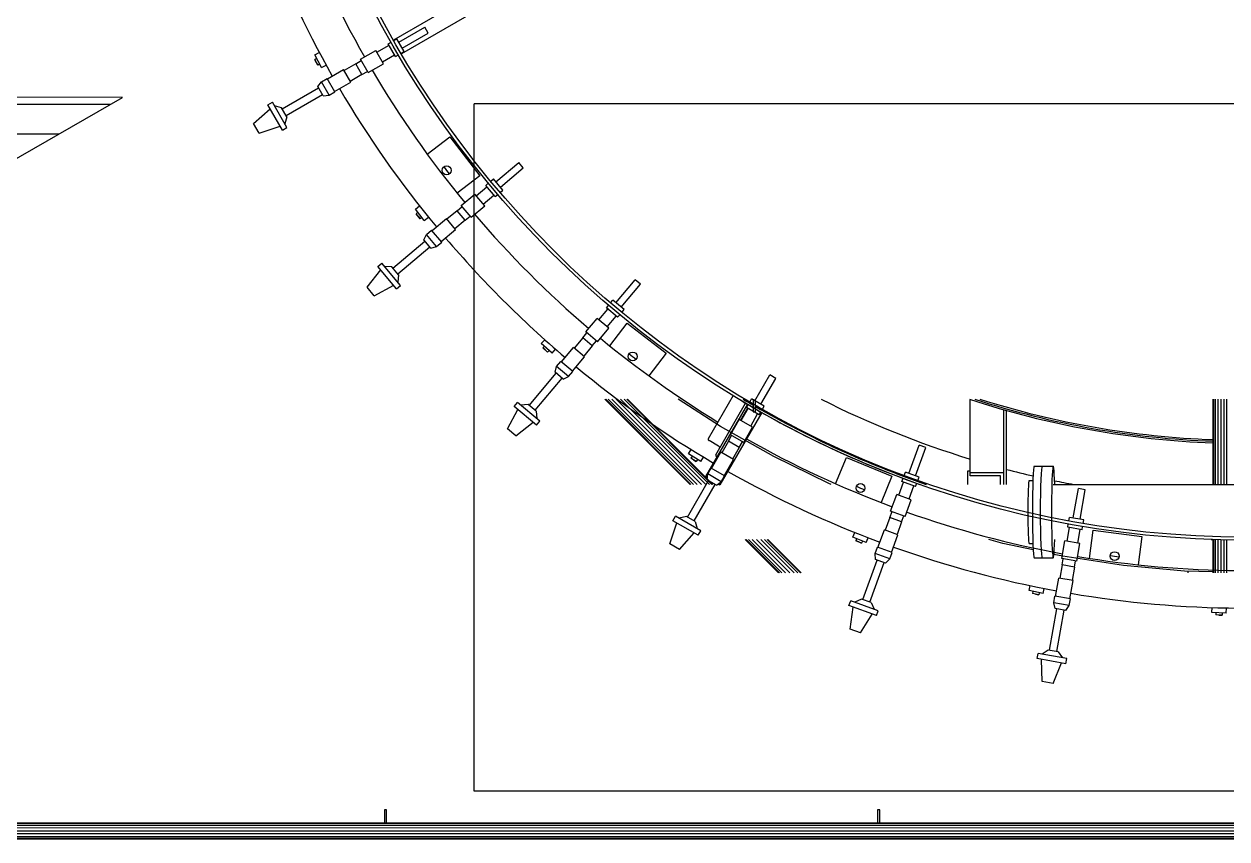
# Model space of a CAD drawing. Header units: metres. Extents: x 0 to 63075, y 0 to 44550.
# Drawn here: x 56310 to 56861, y 41060 to 41433 of the extents above; entities that cross this region are included whole.
import ezdxf

# ---------------------------------------------------------------- set-up
doc = ezdxf.new("R2010")
doc.units = ezdxf.units.M
doc.header["$LTSCALE"] = 75
for name, color, linetype in [('GSB', 7, 'Continuous'), ('ML6', 1, 'Continuous'), ('SL1', 8, 'Continuous')]:
    doc.layers.add(name, color=color, linetype=linetype)

# ---------------------------------------------------------------- blocks, each defined once
blk = doc.blocks.new('A$C6bae614f')
at = {"layer": 'SL1'}
h = blk.add_hatch(dxfattribs=at)
h.set_pattern_fill('_USER', color=256, scale=90, angle=-0.0019, style=0, pattern_type=0)
h.set_pattern_definition([(359.99813, (326091.565, -18363.04), (0.00294, 90), [])])
h.paths.add_polyline_path([(389440.7, 50504.5), (385946.6, 50504.6), (386722.1, 50117.9), (387130.9, 49616), (387745.9, 49490.1), (388358.2, 49632.7), (388857.7, 50169.7)])
for p, q in [((391991, 51674.6), (390267.2, 50679.4)), ((392015.1, 51632.7), (390291.4, 50637.6)), ((390283.4, 50673.1), (390362.5, 50718.9)), ((390294, 50654.8), (390373.2, 50700.4)), ((390373.2, 50700.4), (390362.5, 50718.9)), ((390216.9, 50641.9), (390253.9, 50663.3)), ((390251.2, 50668), (390259.9, 50673)), ((390273.4, 50629.5), (390251.2, 50668)), ((390268.2, 50677.8), (390277.6, 50683.2)), ((390299.9, 50644.7), (390277.6, 50683.2)), ((390033.1, 50623.1), (390026.9, 50619.9)), ((390036, 50602.8), (390026.9, 50619.9)), ((390031.4, 50611.3), (390026.9, 50619.9)), ((390027.3, 50634), (390040.9, 50641.3)), ((390047.9, 50595.2), (390027.3, 50634)), ((390152, 50607), (390168.8, 50616.7)), ((390166.6, 50620.6), (390213.6, 50647.7)), ((390190.1, 50579.9), (390166.6, 50620.6)), ((390237.1, 50607), (390213.6, 50647.7)), ((390233.7, 50612.8), (390270.7, 50634.2)), ((390273.4, 50629.5), (390282.2, 50634.5)), ((390290.4, 50639.2), (390299.9, 50644.7)), ((390031.4, 50611.3), (390036, 50602.8)), ((390042.1, 50606.1), (390036, 50602.8)), ((390047.9, 50595.2), (390061.9, 50602.6)), ((390065.8, 50560.6), (390115, 50589.1)), ((390137, 50551), (390115, 50589.1)), ((390152, 50607), (390116.4, 50586.7)), ((390171.1, 50574), (390152, 50607)), ((390171.1, 50574), (390187.8, 50583.7)), ((390190.1, 50579.9), (390237.1, 50607)), ((390036.6, 50537.2), (390047.2, 50552.1)), ((390047.2, 50552.1), (390064.8, 50562.3)), ((390071.1, 50510.8), (390047.2, 50552.1)), ((390088.7, 50520.9), (390064.8, 50562.3)), ((390087.8, 50522.5), (390137, 50551)), ((390171.1, 50574), (390135.6, 50553.4)), ((389928, 50469.1), (390039, 50533.1)), ((389939.5, 50449), (390050.5, 50513.1)), ((390052.9, 50509), (390036.6, 50537.2)), ((390052.9, 50509), (390071.1, 50510.8)), ((390071.1, 50510.8), (390088.7, 50520.9)), ((389840.7, 50424.7), (389890.9, 50469.7)), ((389884, 50481.7), (389897.7, 50489.6)), ((389928.5, 50404.7), (389884, 50481.7)), ((389942.2, 50412.6), (389897.7, 50489.6)), ((389926, 50472.5), (389904.2, 50478.3)), ((389941.5, 50445.6), (389926, 50472.5)), ((390513.2, 48387.5), (390513.3, 50484.8)), ((394924.6, 50484.6), (390513.3, 50484.8)), ((389941.5, 50445.6), (389935.7, 50423.8)), ((389857.5, 50395.6), (389840.7, 50424.7)), ((389857.5, 50395.6), (389921.6, 50416.6)), ((389928.5, 50404.7), (389942.2, 50412.6)), ((390370.4, 50331), (390439.4, 50383.9)), ((390439.4, 50383.9), (390530.7, 50264.9)), ((390579.8, 50246.6), (390649.7, 50305.4)), ((390593.4, 50230.4), (390663.4, 50289.1)), ((390663.4, 50289.1), (390649.7, 50305.4)), ((390530.7, 50264.9), (390461.7, 50212)), ((390563.9, 50248.6), (390572.3, 50255.6)), ((390600.9, 50221.5), (390572.3, 50255.6)), ((390473.8, 50174.6), (390515.4, 50209.5)), ((390545.6, 50173.5), (390515.4, 50209.5)), ((390519.8, 50204.3), (390552.5, 50231.8)), ((390548.9, 50236), (390556.7, 50242.4)), ((390577.5, 50201.9), (390548.9, 50236)), ((390592.6, 50214.5), (390600.9, 50221.5)), ((390334.3, 50163.6), (390346.5, 50173.1)), ((390504, 50138.6), (390473.8, 50174.6)), ((390504, 50138.6), (390545.6, 50173.5)), ((390541.3, 50178.6), (390574, 50206.1)), ((390577.5, 50201.9), (390585.3, 50208.4)), ((390361.4, 50129), (390334.3, 50163.6)), ((390341.9, 50153.9), (390336.5, 50149.6)), ((390348.4, 50134.4), (390336.5, 50149.6)), ((390342.4, 50142), (390336.5, 50149.6)), ((390342.4, 50142), (390348.4, 50134.4)), ((390353.8, 50138.7), (390348.4, 50134.4)), ((390361.4, 50129), (390373.9, 50138.7)), ((390461.9, 50158.7), (390430.4, 50132.5)), ((390461.9, 50158.7), (390476.7, 50171.2)), ((390486.4, 50129.5), (390461.9, 50158.7)), ((390486.4, 50129.5), (390501.2, 50142)), ((390368.2, 50086.4), (390383.8, 50099.5)), ((390414.4, 50062.9), (390383.8, 50099.5)), ((390385, 50098), (390428.6, 50134.6)), ((390413.2, 50064.3), (390456.8, 50100.9)), ((390456.8, 50100.9), (390428.6, 50134.6)), ((390486.4, 50129.5), (390455, 50103.1)), ((390265.2, 49983.9), (390363.4, 50066.3)), ((390360.3, 50069.9), (390368.2, 50086.4)), ((390381.3, 50044.9), (390360.3, 50069.9)), ((390398.9, 50049.8), (390368.2, 50086.4)), ((390398.9, 50049.8), (390414.4, 50062.9)), ((390280.1, 49966.2), (390378.2, 50048.6)), ((390381.3, 50044.9), (390398.9, 50049.8)), ((390219.7, 49988.7), (390231.8, 49998.9)), ((390276.9, 49920.6), (390219.7, 49988.7)), ((390289, 49930.8), (390231.8, 49998.9)), ((390262.6, 49987), (390240.2, 49988.9)), ((390187, 49925.1), (390228.6, 49978.1)), ((390282.6, 49963.2), (390262.6, 49987)), ((390282.6, 49963.2), (390280.6, 49940.7)), ((390208.6, 49899.4), (390187, 49925.1)), ((390208.6, 49899.4), (390268, 49931.2)), ((390276.9, 49920.6), (390289, 49930.8)), ((390945.7, 49878.1), (391004.4, 49948.1)), ((390962, 49864.5), (391020.7, 49934.4)), ((391020.7, 49934.4), (391004.4, 49948.1)), ((390929.8, 49877.2), (390936.8, 49885.6)), ((390970.9, 49857), (390936.8, 49885.6)), ((390893.9, 49826), (390921.4, 49858.7)), ((390917.2, 49862.2), (390923.7, 49869.9)), ((390951.3, 49833.6), (390917.2, 49862.2)), ((390963.9, 49848.6), (390970.9, 49857)), ((390853.9, 49788.7), (390888.8, 49830.3)), ((390924.8, 49800.1), (390888.8, 49830.3)), ((390919.6, 49804.4), (390947.1, 49837.1)), ((390927.3, 49746.4), (390980.2, 49815.3)), ((390951.3, 49833.6), (390957.8, 49841.3)), ((390980.2, 49815.3), (391099.2, 49724)), ((390844.8, 49771), (390818.4, 49739.7)), ((390844.8, 49771), (390857.3, 49785.8)), ((390874, 49746.5), (390844.8, 49771)), ((390889.9, 49758.5), (390853.9, 49788.7)), ((390889.9, 49758.5), (390924.8, 49800.1)), ((390718.4, 49753.7), (390728.8, 49765.2)), ((390751.1, 49724.3), (390718.4, 49753.7)), ((390727.6, 49745.4), (390722.9, 49740.3)), ((390737.3, 49727.4), (390722.9, 49740.3)), ((390730.1, 49733.8), (390722.9, 49740.3)), ((390730.1, 49733.8), (390737.3, 49727.4)), ((390741.9, 49732.5), (390737.3, 49727.4)), ((390751.1, 49724.3), (390761.7, 49736.1)), ((390779.6, 49697.9), (390816.2, 49741.5)), ((390849.9, 49713.2), (390816.2, 49741.5)), ((390874, 49746.5), (390847.8, 49715)), ((390874, 49746.5), (390886.5, 49761.3)), ((390765.1, 49683.6), (390778.2, 49699.1)), ((390814.8, 49668.4), (390778.2, 49699.1)), ((390813.4, 49669.6), (390849.9, 49713.2)), ((391099.2, 49724), (391046.3, 49655)), ((390681.5, 49564.7), (390763.9, 49662.9)), ((390760.2, 49665.9), (390765.1, 49683.6)), ((390785.2, 49645), (390760.2, 49665.9)), ((390801.7, 49652.9), (390765.1, 49683.6)), ((390801.7, 49652.9), (390814.8, 49668.4)), ((390699.2, 49549.9), (390781.6, 49648)), ((390785.2, 49645), (390801.7, 49652.9)), ((391370.1, 49578.7), (391415.7, 49657.8)), ((391388.4, 49568.1), (391434.2, 49647.1)), ((391434.2, 49647.1), (391415.7, 49657.8)), ((391303.5, 49594.5), (391227.6, 49463.1)), ((390614.7, 49493.3), (390646.5, 49552.7)), ((390635.9, 49561.5), (390646.1, 49573.7)), ((390704, 49504.4), (390635.9, 49561.5)), ((390714.2, 49516.5), (390646.1, 49573.7)), ((390678.5, 49567.3), (390656, 49565.3)), ((390702.3, 49547.3), (390678.5, 49567.3)), ((391172.5, 49323.9), (390912.6, 49583.8)), ((391175.1, 49323.9), (390915.2, 49583.8)), ((391182.6, 49323.9), (390922.7, 49583.8)), ((391193.8, 49323.9), (390933.9, 49583.8)), ((391207, 49323.9), (390947.1, 49583.8)), ((391220.2, 49323.9), (390960.3, 49583.8)), ((391231.4, 49323.9), (390971.5, 49583.8)), ((391238.9, 49323.9), (390979, 49583.8)), ((390981.6, 49583.8), (391241.5, 49323.9)), ((391264.8, 49500.6), (391136.2, 49583.8)), ((391347.1, 49568.4), (391219.5, 49347.5)), ((391250.4, 49413.6), (391341.6, 49571.6)), ((391347.5, 49556.5), (391326.2, 49519.5)), ((391328.1, 49518.4), (391349.5, 49555.3)), ((391344.8, 49558.1), (391349.8, 49566.8)), ((391383.3, 49535.8), (391344.8, 49558.1)), ((391354.5, 49575), (391360, 49584.5)), ((391398.5, 49562.2), (391360, 49584.5)), ((391365.2, 49583.8), (391365.2, 49544.7)), ((391371.5, 49544.7), (391371.5, 49583.8)), ((391393.1, 49552.8), (391398.5, 49562.2)), ((392026.9, 49349.5), (392026.9, 49583.1)), ((392128.5, 49552), (392128.5, 49323.8)), ((392138, 49323.8), (392138, 49549.3)), ((392768.1, 49323.8), (392768.1, 49583.7)), ((392770, 49323.8), (392770, 49583.7)), ((392775.3, 49323.8), (392775.3, 49583.7)), ((392783.2, 49323.8), (392783.2, 49583.7)), ((392792.5, 49323.8), (392792.5, 49583.7)), ((392801.8, 49323.8), (392801.9, 49583.7)), ((392809.8, 49323.8), (392809.8, 49583.7)), ((390640.4, 49471.6), (390693.4, 49513.2)), ((390702.3, 49547.3), (390704.2, 49524.9)), ((390704, 49504.4), (390714.2, 49516.5)), ((391391.1, 49543), (391263.5, 49322.1)), ((391295.2, 49474.7), (391322.3, 49521.7)), ((391363, 49498.2), (391322.3, 49521.7)), ((391357.2, 49501.6), (391378.5, 49538.6)), ((391365.2, 49544.7), (391371.5, 49544.7)), ((391383.3, 49535.8), (391388.3, 49544.6)), ((390640.4, 49471.6), (390614.7, 49493.3)), ((391427.8, 49408.7), (391264.8, 49500.6)), ((391335.9, 49451.2), (391363, 49498.2)), ((391259.1, 49440.8), (391230.2, 49457.5)), ((391289.3, 49455.7), (391268.7, 49420.3)), ((391289.3, 49455.7), (391299, 49472.5)), ((391322.3, 49436.7), (391289.3, 49455.7)), ((391335.9, 49451.2), (391295.2, 49474.7)), ((391322.3, 49436.7), (391332, 49453.4)), ((391840, 49357.5), (391871.2, 49443.3)), ((391891.2, 49436), (391871.2, 49443.3)), ((391167.8, 49416.6), (391176, 49429.8)), ((391205.1, 49393.4), (391167.8, 49416.6)), ((391178.3, 49410.1), (391174.6, 49404.3)), ((391191, 49394), (391174.6, 49404.3)), ((391182.8, 49399.1), (391174.6, 49404.3)), ((391205.1, 49393.4), (391213.5, 49406.8)), ((391237.8, 49372.4), (391266.3, 49421.7)), ((391252.9, 49408.1), (391254.1, 49407.4)), ((391304.4, 49399.7), (391266.3, 49421.7)), ((391322.3, 49436.7), (391302, 49401.1)), ((391596.1, 49326.7), (391427.8, 49408.7)), ((391616.5, 49325.8), (391649.8, 49406.1)), ((391649.8, 49406.1), (391788.3, 49348.7)), ((391859.9, 49350.2), (391891.2, 49436)), ((391182.8, 49399.1), (391191, 49394)), ((391194.6, 49399.9), (391191, 49394)), ((391226, 49355.7), (391236.2, 49373.3)), ((391277.6, 49349.4), (391236.2, 49373.3)), ((391275.9, 49350.4), (391304.4, 49399.7)), ((392019.5, 49323.8), (392019.5, 49365)), ((392019.5, 49365), (392026.9, 49365)), ((392222.4, 49379.4), (392280.5, 49379.4)), ((391164.3, 49224.2), (391228.4, 49335.2)), ((391219.5, 49347.5), (391224.9, 49344.4)), ((391224.3, 49337.5), (391226, 49355.7)), ((391252.5, 49321.2), (391224.3, 49337.5)), ((391267.4, 49331.9), (391226, 49355.7)), ((391252.5, 49321.2), (391267.4, 49331.9)), ((391267.4, 49331.9), (391277.6, 49349.4)), ((391788.3, 49348.7), (391755.1, 49268.4)), ((391809.2, 49290.8), (391823.8, 49330.9)), ((391818.6, 49332.8), (391822.1, 49342.3)), ((391860.4, 49317.6), (391818.6, 49332.8)), ((391825.3, 49351.2), (391829.1, 49361.5)), ((391870.9, 49346.2), (391829.1, 49361.5)), ((391867.1, 49336), (391870.9, 49346.2)), ((392128.5, 49359), (392026.9, 49359)), ((392119, 49349.5), (392026.9, 49349.5)), ((392119, 49323.8), (392119, 49349.5)), ((392206.6, 49335.7), (392218.4, 49335.7)), ((391184.3, 49212.6), (391248.4, 49323.6)), ((391258.1, 49325.2), (391263.5, 49322.1)), ((391603, 49323.9), (391596.1, 49326.7)), ((391784.3, 49242.1), (391802.8, 49293.1)), ((391847, 49277), (391802.8, 49293.1)), ((391840.7, 49279.3), (391855.3, 49319.5)), ((391860.4, 49317.6), (391863.9, 49327.1)), ((392280.5, 49323.8), (395202.4, 49323.7)), ((392341.2, 49221.3), (392357, 49311.2)), ((392378, 49307.5), (392357, 49311.2)), ((392362.1, 49217.6), (392378, 49307.5)), ((391828.4, 49226), (391847, 49277)), ((391119.9, 49213.1), (391127.9, 49226.8)), ((391204.8, 49182.4), (391127.9, 49226.8)), ((391160.9, 49226.2), (391139.1, 49220.3)), ((391187.8, 49210.6), (391160.9, 49226.2)), ((391781.8, 49222.4), (391767.7, 49183.9)), ((391781.8, 49222.4), (391788.4, 49240.6)), ((391817.6, 49209.3), (391781.8, 49222.4)), ((391828.4, 49226), (391784.3, 49242.1)), ((391817.6, 49209.3), (391824.3, 49227.5)), ((392327.8, 49212.5), (392329.7, 49223.3)), ((392373.5, 49215.6), (392329.7, 49223.3)), ((391110.9, 49142.2), (391131.9, 49206.2)), ((391196.9, 49168.7), (391119.9, 49213.1)), ((391187.8, 49210.6), (391193.6, 49188.9)), ((391196.9, 49168.7), (391204.8, 49182.4)), ((391745.6, 49131.4), (391765, 49184.8)), ((391806.4, 49169.8), (391765, 49184.8)), ((391817.6, 49209.3), (391803.7, 49170.8)), ((392322.4, 49150.2), (392329.8, 49192.3)), ((392324.4, 49193.2), (392326.2, 49203.2)), ((392368.2, 49185.5), (392324.4, 49193.2)), ((392355.4, 49144.4), (392362.8, 49186.5)), ((392368.2, 49185.5), (392370, 49195.4)), ((392371.6, 49204.8), (392373.5, 49215.6)), ((392391.1, 49098), (392402.4, 49184.1)), ((392402.4, 49184.1), (392551.1, 49164.6)), ((391140, 49125.4), (391185, 49175.6)), ((391442.5, 49053.9), (391340.8, 49155.6)), ((391445.1, 49053.9), (391343.4, 49155.6)), ((391452.6, 49053.9), (391350.9, 49155.6)), ((391463.8, 49053.9), (391362.1, 49155.6)), ((391477, 49053.9), (391375.3, 49155.6)), ((391490.2, 49053.9), (391388.5, 49155.6)), ((391501.4, 49053.9), (391399.7, 49155.6)), ((391508.9, 49053.9), (391407.2, 49155.6)), ((391409.8, 49155.6), (391511.5, 49053.9)), ((391669, 49162.8), (391674.7, 49177.2)), ((391709.7, 49146.4), (391669, 49162.8)), ((391680.4, 49158.2), (391677.8, 49151.8)), ((391695.7, 49144.6), (391677.8, 49151.8)), ((391686.7, 49148.1), (391677.8, 49151.8)), ((391686.7, 49148.1), (391695.7, 49144.6)), ((391698.3, 49151), (391695.7, 49144.6)), ((391709.7, 49146.4), (391715.6, 49161.1)), ((391786.9, 49116.3), (391806.4, 49169.8)), ((392126.4, 49143.7), (392083.9, 49155.6)), ((392306.3, 49097.9), (392315.8, 49151.4)), ((392362, 49143.2), (392315.8, 49151.4)), ((392551.1, 49164.6), (392539.8, 49078.4)), ((392768.1, 49053.8), (392768.1, 49155.5)), ((392770, 49053.8), (392770, 49155.5)), ((392775.2, 49053.8), (392775.3, 49155.5)), ((392783.2, 49053.8), (392783.2, 49155.5)), ((392792.5, 49053.8), (392792.5, 49155.5)), ((392801.8, 49053.8), (392801.8, 49155.5)), ((392809.8, 49053.8), (392809.8, 49155.5)), ((391140, 49125.4), (391110.9, 49142.2)), ((391736.9, 49112.9), (391743.8, 49132)), ((391781.7, 49096.6), (391736.9, 49112.9)), ((391738.3, 49094.7), (391736.9, 49112.9)), ((391788.7, 49115.7), (391743.8, 49132)), ((391781.7, 49096.6), (391788.7, 49115.7)), ((392219.3, 49123.8), (392126.4, 49143.7)), ((392206.6, 49143.7), (392218.4, 49143.7)), ((392309.4, 49104.4), (392282.6, 49110.2)), ((392352.6, 49089.8), (392362, 49143.2)), ((391698.9, 48972.7), (391742.7, 49093.1)), ((391720.6, 48964.8), (391764.5, 49085.2)), ((391768.9, 49083.5), (391738.3, 49094.7)), ((391768.9, 49083.5), (391781.7, 49096.6)), ((392222.4, 49100), (392280.5, 49100)), ((392307.4, 49078.1), (392300.1, 49037.7)), ((392352.6, 49089.8), (392306.3, 49097.9)), ((392307.4, 49078.1), (392310.7, 49097.2)), ((392344.9, 49071.5), (392307.4, 49078.1)), ((392494.5, 49076.2), (392309.4, 49104.4)), ((392344.9, 49071.5), (392337.9, 49031.1)), ((392344.9, 49071.5), (392348.2, 49090.5)), ((392680.9, 49059.3), (392494.5, 49076.2)), ((392287.4, 48982.2), (392297.3, 49038.2)), ((392340.7, 49030.6), (392297.3, 49038.2)), ((392768.1, 49056.7), (392680.9, 49059.3)), ((392691.2, 49059), (392691.2, 49053.8)), ((392206.5, 48999.8), (392209.7, 49015)), ((392249.5, 48990.7), (392206.5, 48999.8)), ((392249.5, 48990.7), (392252.8, 49006.3)), ((392330.8, 48974.5), (392340.7, 49030.6)), ((391657.1, 48954.1), (391662.5, 48968.9)), ((391746.1, 48938.5), (391662.5, 48968.9)), ((391695.2, 48974), (391674.8, 48964.5)), ((391724.4, 48963.4), (391695.2, 48974)), ((391724.4, 48963.4), (391733.9, 48943)), ((392218.6, 48997.3), (392217.1, 48990.5)), ((392236.1, 48986.5), (392217.1, 48990.5)), ((392226.6, 48988.5), (392217.1, 48990.5)), ((392226.6, 48988.5), (392236.1, 48986.5)), ((392237.5, 48993.3), (392236.1, 48986.5)), ((392282.1, 48962.5), (392285.6, 48982.5)), ((392329.1, 48954.2), (392282.1, 48962.5)), ((392286.6, 48944.8), (392282.1, 48962.5)), ((392332.6, 48974.2), (392285.6, 48982.5)), ((392329.1, 48954.2), (392332.6, 48974.2)), ((391740.7, 48923.6), (391657.1, 48954.1)), ((391660.6, 48882.6), (391670.1, 48949.3)), ((391692.1, 48871.1), (391727.7, 48928.4)), ((391740.7, 48923.6), (391746.1, 48938.5)), ((392269.1, 48817.8), (392291.3, 48944)), ((392318.8, 48939.1), (392286.6, 48944.8)), ((392291.8, 48813.8), (392314.1, 48940)), ((392318.8, 48939.1), (392329.1, 48954.2)), ((392764.3, 48932.7), (392764.8, 48948.2)), ((392808.2, 48931.2), (392764.3, 48932.7)), ((392776.6, 48932.3), (392776.3, 48925.4)), ((392795.6, 48924.7), (392776.3, 48925.4)), ((392786, 48925), (392776.3, 48925.4)), ((392786, 48925), (392795.6, 48924.7)), ((392795.8, 48931.6), (392795.6, 48924.7)), ((392808.2, 48931.2), (392808.7, 48947.1)), ((391692.1, 48871.1), (391660.6, 48882.6)), ((392265.1, 48818.5), (392246.7, 48805.5)), ((392295.7, 48813.1), (392265.1, 48818.5)), ((392231.1, 48792.2), (392233.9, 48807.8)), ((392318.7, 48776.8), (392231.1, 48792.2)), ((392321.4, 48792.3), (392233.9, 48807.8)), ((392246.9, 48722.5), (392244.7, 48789.8)), ((392280, 48716.6), (392305.1, 48779.2)), ((392295.7, 48813.1), (392308.6, 48794.6)), ((392318.7, 48776.8), (392321.4, 48792.3)), ((392280, 48716.6), (392246.9, 48722.5)), ((394924.5, 48387.4), (390513.2, 48387.5)), ((390240.1, 48330.7), (390240.1, 48291.6)), ((390246.5, 48330.7), (390240.1, 48330.7)), ((390246.5, 48291.6), (390246.5, 48330.7)), ((391744.6, 48330.7), (391744.6, 48291.6)), ((391751, 48330.7), (391744.6, 48330.7)), ((391751, 48291.6), (391751, 48330.7)), ((377932.9, 48267.6), (411365.7, 48266.5)), ((377934, 48277), (411365.7, 48275.9)), ((377937.3, 48284.9), (411365.7, 48283.8)), ((377942.2, 48290.2), (411365.7, 48289.1)), ((377948.1, 48292), (411365.7, 48290.9)), ((411365.7, 48257.2), (377934, 48258.3)), ((377937.3, 48250.4), (411058.5, 48249.3)), ((377942.2, 48245.1), (411052.9, 48244)), ((377948.1, 48243.2), (411051.7, 48242.1))]:
    blk.add_line(p, q, dxfattribs=at)
blk.add_lwpolyline([(389440.7, 50504.5), (385946.6, 50504.6), (386722.1, 50117.9), (387130.9, 49616), (387745.9, 49490.1), (388358.2, 49632.7), (388857.7, 50169.7)], close=True, dxfattribs=at)
for centre, radius in [((392869.1, 52153.6), 3000), ((392869.1, 52153.6), 2990.5), ((390429.5, 50281.8), 13.5), ((390997.1, 49714.1), 13.5), ((391692.3, 49312.7), 13.5), ((392467.6, 49105), 13.5)]:
    blk.add_circle(centre, radius, dxfattribs=at)
for radius, start, end in [(3092.8, 200.4334, 209.5629), (3207.1, 200.3912, 209.6051), (3092.8, 210.4334, 219.5629), (3207.1, 210.3912, 219.6051), (3075, 217.2466, 217.7497), (3092.8, 220.4334, 229.5629), (3207.1, 220.3912, 229.6051), (3092.8, 230.4334, 238.5864), (3075, 232.2466, 232.7497), (3207.1, 230.3912, 239.5444), (3000, 238.9388, 239.9134), (2993.5, 239.146, 239.8413), (2993.5, 239.9818, 250.9637), (3000, 240.0535, 250.6071), (2878.5, 243.2243, 252.9874), (2705, 251.8134, 267.8604), (2700, 252.1393, 267.8565), (2695.2, 252.456, 267.8527), (3092.8, 240.4687, 249.5629), (2878.5, 255.287, 256.9463), (3207.1, 240.4519, 249.6051), (2878.5, 258.2827, 259.4464), (3075, 247.2466, 247.7497), (3092.8, 250.4334, 259.5629), (3000, 267.9584, 268.0707), (3207.1, 250.3912, 259.6051), (3092.8, 260.4334, 269.5629), (3075, 262.2466, 262.7497), (3207.1, 260.3912, 269.6051)]:
    blk.add_arc((392869.1, 52153.6), radius, start, end, dxfattribs=at)
for centre, major_axis, ratio, start_param, end_param in [((391231.9, 49460.6), (-4.33, 2.5), 0.707107, 0, 1.570796), ((391257, 49437.1), (5.2, -3), 0.707107, 0, 1.570796), ((391254.7, 49411.1), (-4.33, 2.5), 0.707107, 0, 1.570796), ((392222.4, 49239.7), (0, 139.7), 0.039582, 0, 1.570796), ((392246.2, 49239.7), (0, 139.7), 0.039582, 0, 1.570796), ((392280.5, 49239.7), (0, 139.7), 0.039582, 5.358734, 7.853982), ((392206.6, 49239.7), (0, 96), 0.039582, 0, 1.570796), ((392206.6, 49239.7), (0, -96), 0.039582, 4.712389, 6.283185), ((392222.4, 49239.7), (0, -139.7), 0.039582, 4.712389, 6.283185), ((392246.2, 49239.7), (0, -139.7), 0.039582, 4.712389, 6.283185), ((392280.5, 49239.7), (0, -139.7), 0.039582, 4.712389, 7.207637)]:
    blk.add_ellipse(centre, major_axis=major_axis, ratio=ratio, start_param=start_param, end_param=end_param, dxfattribs=at)
blk = doc.blocks.new('zw$15D4')
at = {"layer": 'ML6', "xscale": 0.2502808837766805, "yscale": 0.2502808837766805, "zscale": 0.2502808837766805}
blk.add_blockref('A$C6bae614f', (-85544.74, -3177.34), dxfattribs=at)

msp = doc.modelspace()

# ---------------------------------------------------------------- block references
at = {"layer": 'GSB', "xscale": 0.6000000000000068, "yscale": 0.6000000000000068, "zscale": 0.6000000000000068}
msp.add_blockref('zw$15D4', (49200, 35721.63), dxfattribs=at)

doc.saveas('drawing.dxf')
